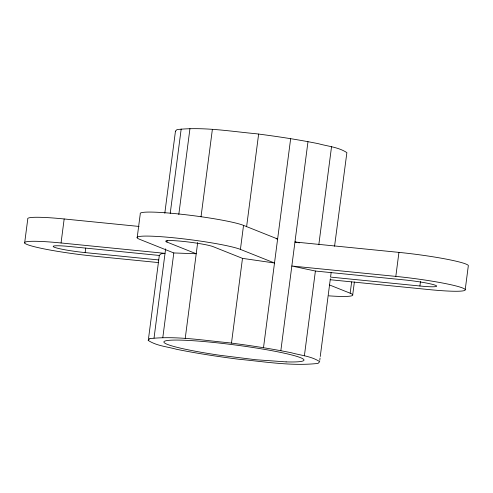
<?xml version="1.0" encoding="UTF-8"?>
<svg xmlns="http://www.w3.org/2000/svg" width="493" height="493" viewBox="0 0 493 493"><rect width="100%" height="100%" fill="white"/><g stroke="black" fill="none" stroke-linecap="round" stroke-linejoin="round"><path stroke-width="0.74" d="M24.65 243.006L27.768 218.997A53.429 4.659 7.4 0 1 64.17 218.966L139.094 226.447M158.29 262.566L94.064 256.157A53.429 4.659 7.4 0 1 27.207 244.54A53.429 4.659 7.4 0 1 61.052 242.975L64.17 218.966M158.703 259.934L85.141 252.595L85.727 248.09M137.159 237.811L140.277 213.796A53.429 4.659 7.4 0 1 183.39 214.48A53.429 4.659 7.4 0 1 243.536 225.387L277.627 238.994L276.135 238.754M148.313 340.201L159.319 255.454L160.847 253.87L165.032 253.359L61.052 242.975M164.804 213.21L175.459 131.163M154.026 338.099L165.617 248.854M170.221 213.389L181.177 129.061M166.93 242.063A24.551 2.138 7.4 0 1 182.478 241.342A24.551 2.138 7.4 0 1 213.198 246.679L242.488 258.369L274.509 263.003L240.418 249.396A53.429 4.659 7.4 0 0 173.561 237.78A53.429 4.659 7.4 0 0 139.716 239.345L173.801 252.952L196.22 253.753L166.93 242.063L167.127 240.559M162.795 337.699L173.801 252.952M178.799 214.504L189.947 128.655M185.214 338.5L197.681 242.494M201.021 216.828L212.366 129.456M240.418 249.396L243.536 225.387M231.482 343.116L242.488 258.369M246.599 226.762L258.634 134.078M263.496 347.75L290.648 138.706M280.831 350.757L307.977 141.719M304.391 355.786L315.397 271.039L291.838 266.017L395.817 276.394A53.429 4.659 7.4 0 1 462.674 288.011A53.429 4.659 7.4 0 1 428.83 289.57L330.199 279.728M318.811 244.744L331.536 146.741M319.754 360.309L320.056 358.023M320.253 356.494L330.365 278.619M331.148 272.592L330.563 277.091L419.907 286.008A24.551 2.138 7.4 0 0 435.461 285.293A24.551 2.138 7.4 0 0 404.741 279.956L315.397 271.039M334.568 246.241L346.881 152.62C338.445 147.099 327.919 146.366 318.41 143.697C297.871 139.55 277.14 136.432 256.36 133.769C230.052 131.311 203.424 126.689 176.987 129.579L175.286 131.341M328.794 295.843A53.429 4.659 7.4 0 0 350.166 293.206L351.632 281.947M352.723 294.74L354.381 281.984M395.817 276.394L398.936 252.379L294.956 242.001L296.447 242.285M419.907 286.008L420.492 281.509M465.232 289.545L468.35 265.53A53.429 4.659 7.4 0 0 398.936 252.379M159.319 255.454L69.975 246.537A24.551 2.138 7.4 0 0 54.421 247.258A24.551 2.138 7.4 0 0 85.141 252.595M297.932 242.568L299.424 242.852M329.57 284.985L350.166 293.206M149.841 338.617L148.14 340.38C156.577 345.901 167.096 346.634 176.605 349.303C197.151 353.45 217.875 356.568 238.655 359.231C264.969 361.689 291.597 366.311 318.028 363.421L319.729 361.659C311.293 356.137 300.773 355.41 291.258 352.735C270.719 348.594 249.994 345.47 229.208 342.808C202.9 340.355 176.272 335.727 149.841 338.617M286.106 361.887L255.75 359.73L219.551 355.243A70.622 6.156 7.4 0 1 168.926 340.33A70.622 6.156 7.4 0 1 270.891 350.511A70.622 6.156 7.4 0 1 286.106 361.887"/></g></svg>
